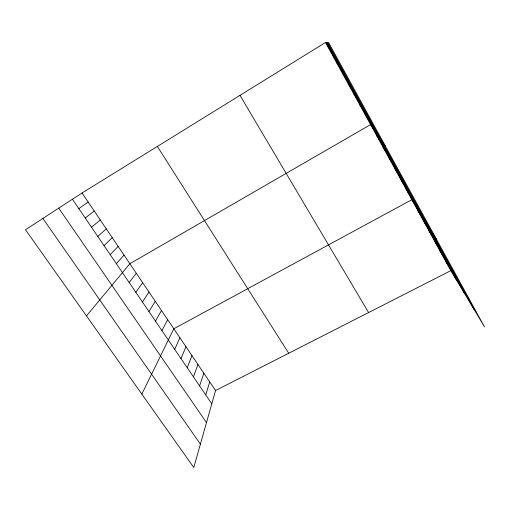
<?xml version="1.0" encoding="UTF-8"?>
<svg xmlns="http://www.w3.org/2000/svg" width="510" height="510" viewBox="0 0 510 510"><rect width="100%" height="100%" fill="white"/><g stroke="black" fill="none" stroke-linecap="round" stroke-linejoin="round"><path stroke-width="0.76" d="M450.846 270.638L215.551 390.526L193.787 467.511L25.5 229.755L82.046 192.978L325.507 42.489L328.65 42.604L484.5 326.878L450.846 270.638L325.507 42.489M205.728 394.899L209.725 381.901M199.614 385.923L203.847 373.205M193.449 376.871L197.931 364.446M187.24 367.761L191.964 355.623M180.986 358.575L185.959 346.736M174.681 349.318L179.909 337.786M141.844 394.122L173.814 328.772L411.863 199.684L436.783 239.847M161.925 330.595L167.675 319.687M155.473 321.121L161.491 310.533M148.971 311.578L155.257 301.308M142.417 301.958L148.977 292.02M135.813 292.262L142.653 282.655M129.157 282.489L136.278 273.226M86.483 315.913L129.859 263.721L370.611 124.587L385.547 146.389M116.35 263.689L124.026 255.089M110.217 254.681L118.154 246.4M104.034 245.603L112.238 237.654M97.805 236.462L106.284 228.843M91.532 227.256L100.291 219.969M85.215 217.98L94.254 211.038M78.852 208.641L88.173 202.036M331.296 53.027L332.08 53.524M337.046 63.489L338.085 64.458M342.745 73.867L344.04 75.302M348.406 84.163L349.949 86.056M354.017 94.388L355.808 96.728M359.588 104.531L361.622 107.317M365.122 114.597L367.391 117.823M42.885 218.452L200.398 444.146M58.733 208.144L206.486 422.611M72.439 199.225L211.797 403.812M82.046 192.978L215.551 390.526M376.654 135.583L379.408 139.708M382.64 146.491L385.649 151.075M388.582 157.303L391.839 162.339M394.479 168.032L397.972 173.508M157.367 146.421L288.73 353.245M400.318 178.666L404.06 184.588M406.119 189.216L410.091 195.572M417.569 210.069L422 217.254M423.23 220.365L427.877 227.964M428.84 230.584L433.71 238.578M434.405 240.714L439.492 249.109M439.932 250.767L445.23 259.552M445.408 260.744L450.916 269.911M239.974 95.357L368.59 312.553M326.782 42.534L464.706 293.798M326.03 42.508L456.558 280.181M327.669 42.566L474.141 309.564"/></g></svg>
